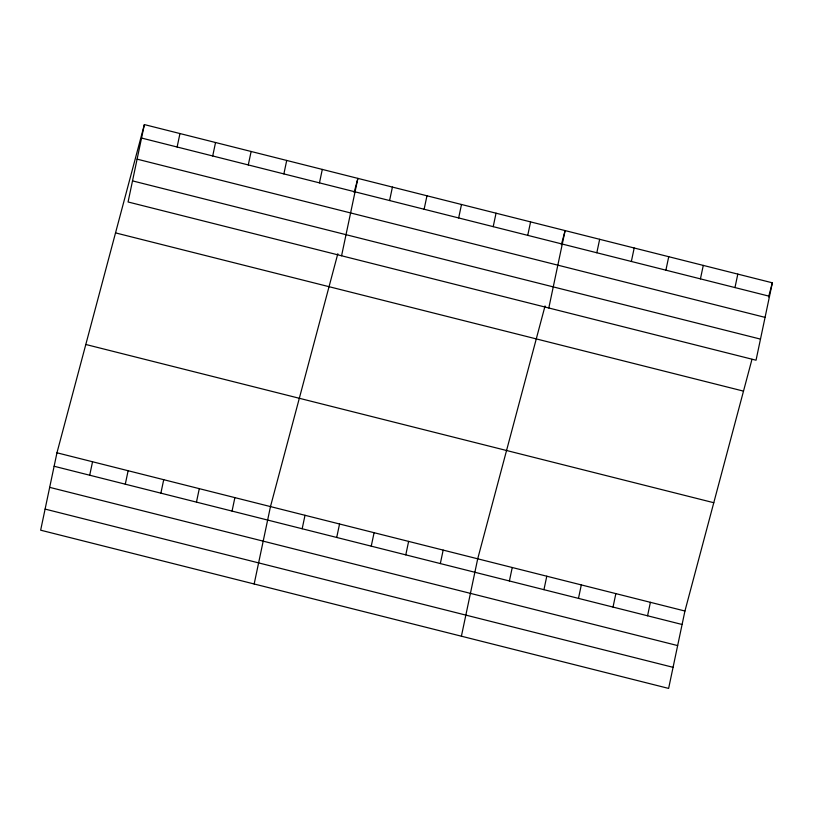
<?xml version="1.0" encoding="UTF-8"?>
<svg xmlns="http://www.w3.org/2000/svg" width="813" height="813" viewBox="0 0 813 813"><rect width="100%" height="100%" fill="white"/><g stroke="black" fill="none" stroke-linecap="round" stroke-linejoin="round"><path stroke-width="1.22" d="M144.379 124.582L128.068 201.98L756.039 360.21L772.35 282.812L144.379 124.582L56.961 452.79L40.65 530.188L668.621 688.418L684.932 611.02L751.974 359.336M89.704 475.219L92.55 461.754M177.122 147.011L179.958 133.545M125.293 484.182L128.129 470.717M212.711 155.974L215.547 142.509M160.883 493.156L163.718 479.69M248.29 164.937L251.126 151.482M196.461 502.119L199.297 488.654M283.879 173.911L286.715 160.446M232.051 511.082L234.886 497.617M319.468 182.874L322.304 169.409M254.164 583.988L270.475 506.59L337.822 253.727M341.572 255.78L357.883 178.382L354.122 192.508M302.172 528.755L305.007 515.29M389.59 200.547L392.425 187.081M336.714 537.454L339.549 523.989M424.122 209.246L426.967 195.781M371.246 546.163L374.092 532.698M458.664 217.955L461.499 204.49M405.789 554.862L408.624 541.397M493.206 226.654L496.042 213.189M440.331 563.572L443.166 550.106M527.739 235.353L530.584 221.898M461.398 636.203L477.709 558.805L545.056 305.942M548.805 307.995L565.116 230.597L561.356 244.723M509.405 580.97L512.241 567.504M596.823 252.762L599.659 239.296M543.948 589.679L546.783 576.214M631.355 261.471L634.191 248.006M578.48 598.378L581.315 584.913M665.898 270.17L668.733 256.705M613.022 607.077L615.858 593.622M700.44 278.869L703.275 265.404M647.565 615.787L650.4 602.321M734.972 287.578L737.808 274.113M768.59 296.938L772.35 282.812M141.533 138.037L769.515 296.278M137.092 159.145L765.063 317.375M132.509 180.882L760.49 339.112M115.527 232.884L743.499 391.124M85.802 344.478L713.784 502.719M56.961 452.79L684.932 611.02M54.125 466.256L682.097 624.486M49.674 487.353L677.656 645.583M45.101 509.09L673.073 667.321"/></g></svg>
